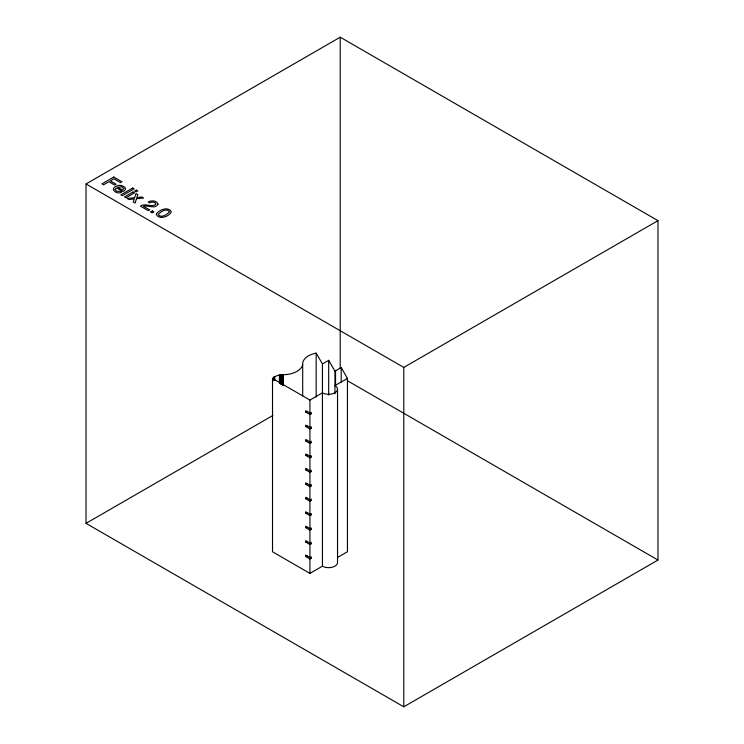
<?xml version="1.0" encoding="UTF-8"?>
<svg xmlns="http://www.w3.org/2000/svg" width="744" height="744" viewBox="0 0 744 744"><rect width="100%" height="100%" fill="white"/><g stroke="black" fill="none" stroke-linecap="round" stroke-linejoin="round"><path stroke-width="1.12" d="M272.509 378.426L272.509 551.769L309.923 573.401L322.431 566.175L322.431 363.946L316.172 353.112A19.781 11.42 0 0 0 303.71 360.254L303.58 360.477A19.781 11.42 0 0 0 302.687 364.625A19.856 11.458 0 0 1 282.999 374.697C279.26 374.809 275.206 375.72 272.509 378.426L309.923 400.058L309.923 413.06L311.169 412.334L311.169 413.776L309.923 414.501L309.923 427.502L311.169 426.777L311.169 428.219L309.923 428.944L309.923 441.945L311.169 441.22L311.169 442.671L309.923 443.387L309.923 456.388L311.169 455.672L311.169 457.114L309.923 457.839L309.923 470.84L311.169 470.115L311.169 471.557L309.923 472.282L309.923 485.283L311.169 484.558L311.169 485.999L309.923 486.725L309.923 499.726L311.169 499.001L311.169 500.452L309.923 501.168L309.923 514.169L311.169 513.453L311.169 514.894L309.923 515.62L309.923 528.621L311.169 527.896L311.169 529.337L309.923 530.063L309.923 543.064L311.169 542.339L311.169 543.78L309.923 544.506L309.923 557.507L311.169 556.782L311.169 558.233L309.923 558.949L305.738 556.54L305.738 555.089L311.169 558.233M86.025 183.963L340.222 37.2L657.975 220.652L657.975 560.037L403.778 706.8L86.025 523.348L86.025 183.963L403.778 367.415L657.975 220.652M322.431 363.946L328.681 360.329L334.94 371.163L334.94 393.697M334.94 371.163L341.198 367.555L347.448 378.389L347.448 551.732L337.822 557.284M86.025 523.348L272.909 415.45M309.923 400.058L322.431 392.832A8.844 5.106 0 0 0 334.94 392.832A8.844 5.106 0 0 0 334.94 385.606L347.448 378.389M311.169 413.776L305.738 410.642L305.738 412.083L306.993 411.367M311.169 428.219L305.738 425.084L305.738 426.526L306.993 425.81M311.169 442.671L305.738 439.527L305.738 440.978L306.993 440.253M311.169 457.114L305.738 453.98L305.738 455.421L306.993 454.696M311.169 471.557L305.738 468.422L305.738 469.864L306.993 469.148M311.169 485.999L305.738 482.865L305.738 484.307L306.993 483.591M311.169 500.452L305.738 497.308L305.738 498.759L306.993 498.034M311.169 514.894L305.738 511.76L305.738 513.202L306.993 512.476M311.169 529.337L305.738 526.203L305.738 527.645L306.993 526.929M311.169 543.78L305.738 540.646L305.738 542.088L306.993 541.372M305.738 556.54L306.993 555.814M347.262 380.649L657.975 560.037M305.738 412.083L309.923 414.501M305.738 426.526L309.923 428.944M305.738 440.978L309.923 443.387M305.738 455.421L309.923 457.839M305.738 469.864L309.923 472.282M305.738 484.307L309.923 486.725M305.738 498.759L309.923 501.168M305.738 513.202L309.923 515.62M305.738 527.645L309.923 530.063M305.738 542.088L309.923 544.506M403.778 367.415L403.778 706.8M341.198 367.555L341.198 382.574M340.222 37.2L340.222 368.457M337.534 389.224L337.534 562.566A8.844 5.106 0 0 1 332.066 567.281A8.844 5.106 0 0 1 322.431 566.175M335.563 370.8L335.563 385.829M328.681 360.329L328.681 394.999M316.172 353.112L316.172 397.026M309.923 558.949L309.923 573.401M302.687 364.625L302.687 395.827M282.999 374.697L282.999 385.104M282.794 374.706L282.794 385.104M282.59 374.716L282.59 385.113M282.394 374.725L282.394 385.122M282.19 374.734L282.19 383.978M281.995 374.743L281.995 383.988M281.79 374.753L281.79 383.997M281.595 374.771L281.595 384.016M281.39 374.79L281.39 384.034M281.195 374.809L281.195 384.053M281 374.827L281 384.071M280.795 374.855L280.795 384.099M280.6 374.883L280.6 382.965M280.404 374.911L280.404 382.993M280.209 374.939L280.209 383.021M280.014 374.967L280.014 383.058M279.828 374.995L279.828 383.086M279.632 375.032L279.632 383.123M279.437 375.069L279.437 383.16M274.676 376.762L274.676 380.221M274.536 376.845L274.536 380.305M274.397 376.929L274.397 380.389M274.257 377.013L274.257 380.472M274.127 377.096L273.987 379.496M273.857 377.273L273.857 379.579M273.736 377.366L273.736 379.673M273.606 377.45L273.606 379.766M273.485 377.543L273.485 379.858M115.088 189.478L116.678 191.255L120.212 191.32L121.635 192.147C117.227 195.114 108.912 188.818 116.38 186.298C120.128 183.219 130.144 188.223 122.9 191.552L116.576 187.907L115.088 189.478M158.444 214.3L158.37 214.849C161.355 218.364 167.149 214.551 169.362 211.835L169.344 211.361C166.238 208.106 160.713 211.566 158.444 214.3M123.764 188.455L122.565 190.027L117.766 187.265L121.616 186.744L123.764 188.455M156.556 213.714L156.342 214.505C159.244 220.15 169.102 216.671 171.334 211.835C168.516 206.172 159.542 209.538 156.556 213.714M158.026 204.154C155.282 209.659 147.954 204.786 143.443 206.283L149.749 209.92L148.372 210.71L140.458 206.135C145.145 202.694 151.134 207.623 155.645 204.554L155.626 203.233L154.11 202.266L151.674 202.08L149.656 202.852L148.186 202.005C151.134 200.071 156.863 200.378 158.026 204.154M136.487 198.741L135.101 203.047L133.25 201.977L134.348 198.871L129.028 199.541L127.187 198.481L134.655 197.681L135.975 193.589L137.854 194.668L136.794 197.569L141.844 196.974L143.564 198.016L136.487 198.741M113.748 177.053L101.909 183.889L103.518 184.81L108.903 181.703L114.716 185.061L116.12 184.242L110.307 180.894L113.906 178.811L120.519 182.633L121.97 181.796L113.748 177.053M132.711 188L120.872 194.835L122.323 195.672L134.162 188.837L132.711 188M133.092 191.961L124.499 196.928L125.968 197.774L134.562 192.817L133.092 191.961M136.338 190.092L134.692 191.041L136.171 191.887L137.807 190.938L136.338 190.092M152.287 210.943L150.53 211.956L152.213 212.923L153.971 211.91L152.287 210.943"/></g></svg>
